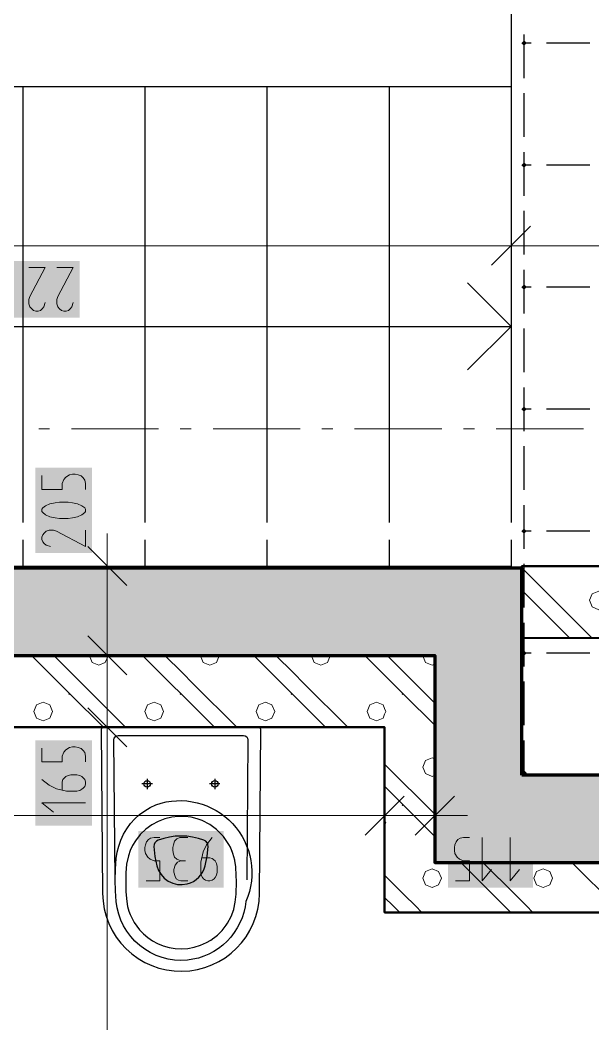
# Model space of a CAD drawing. Header units: millimetres. Extents: x 0 to 594, y 0 to 420.
# Drawn here: x 517.48 to 530.95, y 223.08 to 246.69 of the extents above; entities that cross this region are included whole.
import ezdxf

# ---------------------------------------------------------------- set-up
doc = ezdxf.new("R2010")
doc.units = ezdxf.units.MM
doc.header["$LTSCALE"] = 8
for name, color, linetype in [('PDF_Dokresleni pod rovinou rezu', 7, 'Continuous'), ('PDF_Instalacni prizdivky', 7, 'Continuous'), ('PDF_Koty delkove', 7, 'Continuous'), ('PDF_Osy hlavni', 7, 'Continuous'), ('PDF_Sanita', 7, 'Continuous'), ('PDF_Schody 2D', 7, 'Continuous'), ('PDF_Steny obvodove nosne', 7, 'Continuous')]:
    doc.layers.add(name, color=color, linetype=linetype)

msp = doc.modelspace()

# ---------------------------------------------------------------- linework, layer by layer
at = {"layer": 'PDF_Dokresleni pod rovinou rezu', "lineweight": 25}
for points in [[(529.332, 245.329), (529.332, 246.354)], [(529.497, 246.152), (529.332, 246.152)], [(530.881, 246.152), (529.856, 246.152)], [(529.332, 243.945), (529.332, 244.97)], [(529.332, 242.562), (529.332, 243.587)], [(529.497, 243.282), (529.332, 243.282)], [(530.881, 243.282), (529.856, 243.282)], [(529.332, 241.178), (529.332, 242.203)], [(529.332, 239.794), (529.332, 240.819)], [(529.497, 240.412), (529.332, 240.412)], [(530.881, 240.412), (529.856, 240.412)], [(529.332, 238.41), (529.332, 239.435)], [(529.332, 237.027), (529.332, 238.052)], [(529.497, 237.542), (529.332, 237.542)], [(530.881, 237.542), (529.856, 237.542)], [(529.332, 235.643), (529.332, 236.668)], [(529.332, 234.259), (529.332, 235.284)], [(529.497, 234.672), (529.332, 234.672)], [(530.881, 234.672), (529.856, 234.672)], [(529.332, 232.876), (529.332, 233.901)], [(529.332, 231.492), (529.332, 232.517)], [(529.497, 231.802), (529.332, 231.802)], [(530.881, 231.802), (529.856, 231.802)], [(529.332, 230.108), (529.332, 231.133)], [(529.332, 228.983), (529.332, 229.749)]]:
    msp.add_lwpolyline(points, dxfattribs=at)
at = {"layer": 'PDF_Dokresleni pod rovinou rezu', "lineweight": 25, "transparency": 33554559}
for points in [[(529.396, 246.152), (529.332, 246.088), (529.332, 246.216), (529.268, 246.152)], [(529.396, 243.282), (529.332, 243.218), (529.332, 243.346), (529.268, 243.282)], [(529.396, 240.412), (529.332, 240.348), (529.332, 240.476), (529.268, 240.412)], [(529.396, 237.542), (529.332, 237.478), (529.332, 237.606), (529.268, 237.542)], [(529.396, 234.672), (529.332, 234.608), (529.332, 234.736), (529.268, 234.672)], [(529.396, 231.802), (529.332, 231.738), (529.332, 231.866), (529.268, 231.802)], [(529.332, 228.919), (529.268, 228.983), (529.396, 228.983), (529.332, 229.047)]]:
    msp.add_solid(points, dxfattribs=at)
at = {"layer": 'PDF_Instalacni prizdivky', "lineweight": 50}
msp.add_lwpolyline([(540.658, 233.848), (540.607, 233.848), (529.332, 233.852), (529.281, 233.852), (529.281, 233.8), (529.281, 233.8), (529.281, 232.16), (540.658, 232.157)], close=True, dxfattribs=at)
at = {"layer": 'PDF_Instalacni prizdivky', "lineweight": 9}
for points in [[(530.927, 232.16), (529.389, 233.698), (529.281, 233.806)], [(530.404, 232.16), (529.281, 233.283)], [(518.411, 231.084), (517.745, 231.75)], [(519.959, 230.059), (518.934, 231.084), (518.672, 231.346), (518.267, 231.75)], [(519.112, 231.75), (519.106, 231.738), (519.171, 231.582), (519.326, 231.518), (519.481, 231.582), (519.545, 231.738), (519.54, 231.75)], [(521.025, 231.084), (520.358, 231.75)], [(522.572, 230.059), (521.547, 231.084), (521.286, 231.346), (520.881, 231.75)], [(521.725, 231.75), (521.72, 231.738), (521.784, 231.582), (521.94, 231.518), (522.095, 231.582), (522.159, 231.738), (522.154, 231.75)], [(523.638, 231.084), (522.972, 231.75)], [(525.186, 230.059), (524.161, 231.084), (523.9, 231.346), (523.495, 231.75)], [(524.339, 231.75), (524.334, 231.738), (524.398, 231.582), (524.553, 231.518), (524.709, 231.582), (524.773, 231.738), (524.767, 231.75)], [(526.252, 231.084), (526.052, 231.284), (525.586, 231.75)], [(527.231, 230.628), (526.775, 231.084), (526.514, 231.346), (526.109, 231.75)], [(526.953, 231.75), (526.947, 231.738), (527.012, 231.582), (527.167, 231.518), (527.231, 231.545)], [(518.672, 230.823), (518.411, 231.084)], [(521.286, 230.823), (521.025, 231.084)], [(523.9, 230.823), (523.638, 231.084)], [(526.514, 230.823), (526.252, 231.084)], [(519.436, 230.059), (518.672, 230.823)], [(522.05, 230.059), (521.286, 230.823)], [(524.663, 230.059), (523.9, 230.823)], [(527.231, 230.105), (526.514, 230.823)], [(520.633, 230.65), (520.477, 230.586), (520.413, 230.431), (520.477, 230.276), (520.633, 230.211), (520.788, 230.276), (520.852, 230.431), (520.788, 230.586)], [(520.788, 230.586), (520.633, 230.65)], [(526.052, 230.497), (526.015, 230.586), (525.86, 230.65), (525.705, 230.586), (525.641, 230.431), (525.705, 230.276), (525.86, 230.211), (526.015, 230.276), (526.052, 230.365)], [(526.052, 230.365), (526.08, 230.431), (526.052, 230.497)], [(527.231, 229.317), (527.167, 229.343), (527.012, 229.279), (526.947, 229.124), (527.012, 228.969), (527.167, 228.904), (527.231, 228.931)], [(527.231, 228.014), (526.775, 228.47), (526.514, 228.732), (526.052, 229.193)], [(526.252, 228.47), (526.052, 228.67)], [(526.514, 228.209), (526.252, 228.47)], [(527.231, 227.492), (526.514, 228.209)], [(526.052, 227.751), (526.08, 227.817), (526.052, 227.883)], [(529.02, 225.703), (528.866, 225.857), (527.841, 226.882)], [(529.542, 225.703), (529.389, 225.857), (529.127, 226.118), (528.364, 226.882)], [(531.633, 225.703), (531.48, 225.857), (530.455, 226.882)], [(526.929, 225.703), (526.775, 225.857), (526.514, 226.118), (526.052, 226.579)], [(526.406, 225.703), (526.252, 225.857), (526.052, 226.057)]]:
    msp.add_lwpolyline(points, dxfattribs=at)
for points in [[(531.088, 233.264), (530.932, 233.2), (530.868, 233.045), (530.932, 232.889), (531.088, 232.825), (531.243, 232.889), (531.307, 233.045), (531.243, 233.2)], [(518.019, 230.65), (517.864, 230.586), (517.799, 230.431), (517.864, 230.276), (518.019, 230.211), (518.174, 230.276), (518.238, 230.431), (518.174, 230.586)], [(523.246, 230.65), (523.091, 230.586), (523.027, 230.431), (523.091, 230.276), (523.246, 230.211), (523.402, 230.276), (523.466, 230.431), (523.402, 230.586)], [(527.167, 226.73), (527.012, 226.665), (526.947, 226.51), (527.012, 226.355), (527.167, 226.291), (527.322, 226.355), (527.387, 226.51), (527.322, 226.665)], [(529.781, 226.73), (529.625, 226.665), (529.561, 226.51), (529.625, 226.355), (529.781, 226.291), (529.936, 226.355), (530, 226.51), (529.936, 226.665)]]:
    msp.add_lwpolyline(points, close=True, dxfattribs=at)
at = {"layer": 'PDF_Instalacni prizdivky', "lineweight": 50}
for points in [[(527.231, 226.882), (527.231, 231.75), (526.052, 231.75), (516.469, 231.75), (516.469, 230.059), (526.052, 230.059), (526.052, 226.882)], [(526.052, 226.882), (526.052, 225.703), (541.427, 225.703), (541.478, 225.703), (541.478, 226.882), (529.281, 226.882), (527.231, 226.882)]]:
    msp.add_lwpolyline(points, dxfattribs=at)
at = {"layer": 'PDF_Instalacni prizdivky', "lineweight": 9, "transparency": 33554559}
for points in [[(518.633, 230.818), (518.61, 230.841), (518.656, 230.841), (518.633, 230.864)], [(521.247, 230.818), (521.224, 230.841), (521.27, 230.841), (521.247, 230.864)], [(523.861, 230.818), (523.838, 230.841), (523.884, 230.841), (523.861, 230.864)], [(526.474, 230.818), (526.451, 230.841), (526.497, 230.841), (526.474, 230.864)], [(526.474, 228.204), (526.451, 228.227), (526.497, 228.227), (526.474, 228.25)]]:
    msp.add_solid(points, dxfattribs=at)
at = {"layer": 'PDF_Koty delkove', "lineweight": 18}
for points in [[(529.025, 242.154), (529.025, 241.385), (529.025, 240.617)], [(529.486, 241.847), (528.564, 240.924)], [(540.607, 241.385), (529.025, 241.385), (506.065, 241.385), (497.455, 241.385), (487.816, 241.385), (487.799, 241.385), (482.899, 241.385), (476.75, 241.385), (466.5, 241.385), (465.014, 241.385), (430.523, 241.385), (424.476, 241.385), (412.176, 241.385), (400.747, 241.385)], [(517.681, 240.873), (518.065, 240.873), (517.709, 240.189), (517.681, 240.121), (517.681, 240.018), (517.709, 239.95), (517.75, 239.899), (517.791, 239.864), (517.846, 239.848), (517.9, 239.848), (517.955, 239.864), (517.996, 239.899), (518.037, 239.95), (518.065, 240.052)], [(518.339, 240.873), (518.722, 240.873), (518.366, 240.189), (518.339, 240.121), (518.339, 240.018), (518.366, 239.95), (518.407, 239.899), (518.448, 239.864), (518.503, 239.848), (518.557, 239.848), (518.612, 239.864), (518.653, 239.899), (518.694, 239.95), (518.722, 240.052)], [(517.991, 235.983), (517.991, 235.655), (518.469, 235.655), (518.469, 235.792), (518.504, 235.887), (518.555, 235.942), (518.64, 235.997), (518.708, 236.011), (518.776, 236.011), (518.845, 235.997), (518.913, 235.97), (518.964, 235.928), (518.999, 235.874), (519.016, 235.792), (519.016, 235.655)], [(518.605, 235.354), (518.4, 235.354), (518.299, 235.34), (518.179, 235.312), (518.076, 235.271), (518.008, 235.217), (517.991, 235.189), (517.991, 235.135), (518.008, 235.107), (518.076, 235.053), (518.179, 235.012), (518.299, 234.984), (518.4, 234.97), (518.605, 234.97), (518.708, 234.984), (518.828, 235.012), (518.93, 235.053), (518.999, 235.107), (519.016, 235.135), (519.016, 235.189), (518.999, 235.217), (518.93, 235.271), (518.828, 235.312)], [(518.828, 235.312), (518.708, 235.34), (518.605, 235.354)], [(519.016, 234.696), (519.016, 234.313), (518.333, 234.669), (518.264, 234.696), (518.161, 234.696), (518.094, 234.669), (518.043, 234.628), (518.008, 234.587), (517.991, 234.532), (517.991, 234.478), (518.008, 234.423), (518.043, 234.382), (518.094, 234.341), (518.195, 234.313)], [(519.529, 233.852), (519.529, 234.62)], [(519.99, 233.39), (519.068, 234.313)], [(520.298, 233.852), (519.529, 233.852), (518.76, 233.852)], [(519.529, 152.109), (519.529, 182.523), (519.529, 204.332), (519.529, 205.818), (519.529, 206.843), (519.529, 230.059), (519.529, 231.75), (519.529, 233.852)], [(519.99, 231.289), (519.068, 232.212)], [(520.298, 231.75), (519.529, 231.75), (518.76, 231.75)], [(519.99, 229.598), (519.068, 230.52)], [(520.298, 230.059), (519.529, 230.059), (518.76, 230.059)], [(517.991, 229.571), (517.991, 229.243), (518.469, 229.243), (518.469, 229.38), (518.504, 229.475), (518.555, 229.53), (518.64, 229.584), (518.708, 229.598), (518.776, 229.598), (518.845, 229.584), (518.913, 229.557), (518.964, 229.516), (518.999, 229.462), (519.016, 229.38), (519.016, 229.243)], [(518.161, 228.695), (517.991, 228.832)], [(518.469, 228.586), (518.469, 228.777), (518.486, 228.832), (518.52, 228.873), (518.555, 228.9), (518.605, 228.927), (518.674, 228.941), (518.81, 228.941), (518.879, 228.927), (518.93, 228.9), (518.964, 228.873), (518.999, 228.832), (519.016, 228.777), (519.016, 228.723), (518.999, 228.668), (518.964, 228.627), (518.93, 228.6), (518.879, 228.572), (518.81, 228.558), (518.571, 228.558), (518.333, 228.613), (518.161, 228.695)], [(526.052, 228.75), (526.052, 227.981), (526.052, 227.212)], [(527.231, 228.75), (527.231, 227.981), (527.231, 227.212)], [(526.514, 228.442), (525.591, 227.52)], [(527.692, 228.442), (526.77, 227.52)], [(519.016, 228.284), (517.991, 228.284), (518.264, 228.066)], [(527.231, 227.981), (526.227, 227.981), (526.052, 227.981), (523.715, 227.981), (516.469, 227.981), (514.88, 227.981), (507.192, 227.981), (505.604, 227.981), (491.818, 227.981)], [(527.231, 227.981), (528, 227.981)], [(520.439, 226.444), (520.767, 226.444), (520.767, 226.921), (520.63, 226.921), (520.535, 226.956), (520.48, 227.007), (520.425, 227.092), (520.412, 227.16), (520.412, 227.229), (520.425, 227.297), (520.453, 227.365), (520.494, 227.416), (520.548, 227.451), (520.63, 227.469), (520.767, 227.469)], [(521.424, 227.469), (521.233, 227.469), (521.165, 227.434), (521.11, 227.382), (521.083, 227.297), (521.069, 227.229), (521.069, 227.16), (521.083, 227.075), (521.11, 227.007), (521.165, 226.956), (521.26, 226.921)], [(521.999, 227.469), (521.862, 227.297), (521.78, 227.126), (521.726, 226.887), (521.726, 226.648), (521.74, 226.58), (521.767, 226.529), (521.794, 226.495), (521.835, 226.46), (521.89, 226.444)], [(527.719, 226.444), (528.048, 226.444), (528.048, 226.921), (527.91, 226.921), (527.815, 226.956), (527.76, 227.007), (527.706, 227.092), (527.692, 227.16), (527.692, 227.229), (527.706, 227.297), (527.733, 227.365), (527.774, 227.416), (527.828, 227.451), (527.91, 227.469), (528.048, 227.469)], [(528.349, 227.469), (528.349, 226.444), (528.568, 226.716)], [(529.006, 227.469), (529.006, 226.444), (529.225, 226.716)], [(521.424, 226.444), (521.26, 226.444), (521.205, 226.46), (521.151, 226.495), (521.123, 226.546), (521.096, 226.648), (521.096, 226.716), (521.123, 226.819), (521.178, 226.887), (521.26, 226.921), (521.369, 226.921)], [(521.89, 226.444), (521.944, 226.444), (521.999, 226.46), (522.04, 226.495), (522.067, 226.529), (522.095, 226.58), (522.109, 226.648), (522.109, 226.785), (522.095, 226.853), (522.067, 226.921), (521.999, 226.972), (521.944, 226.99), (521.753, 226.99)]]:
    msp.add_lwpolyline(points, dxfattribs=at)
at = {"layer": 'PDF_Koty delkove', "color": 7, "lineweight": 18, "true_color": 0xffffff, "transparency": 33554559}
for points in [[(518.876, 241.027), (516.214, 241.027), (518.876, 239.694), (516.214, 239.694)], [(519.17, 234.159), (519.17, 236.164), (517.838, 234.159), (517.838, 236.164)], [(519.17, 227.747), (519.17, 229.752), (517.838, 227.747), (517.838, 229.752)], [(522.263, 227.622), (520.258, 227.622), (522.263, 226.29), (520.258, 226.29)], [(529.543, 227.622), (527.539, 227.622), (529.543, 226.29), (527.539, 226.29)]]:
    msp.add_solid(points, dxfattribs=at)
at = {"layer": 'PDF_Osy hlavni', "lineweight": 18}
for points in [[(518.171, 237.08), (517.915, 237.08)], [(520.733, 237.08), (518.683, 237.08)], [(521.502, 237.08), (521.246, 237.08)], [(524.064, 237.08), (522.015, 237.08)], [(524.833, 237.08), (524.577, 237.08)], [(527.396, 237.08), (525.346, 237.08)], [(528.164, 237.08), (527.908, 237.08)], [(530.727, 237.08), (528.677, 237.08)]]:
    msp.add_lwpolyline(points, dxfattribs=at)
at = {"layer": 'PDF_Sanita', "lineweight": 25}
for points in [[(523.108, 226.15), (523.139, 230.009), (523.139, 230.009), (523.124, 230.045), (523.087, 230.06), (519.433, 230.058), (519.433, 230.058), (519.397, 230.042), (519.382, 230.006), (519.419, 226.148), (519.429, 225.966), (519.457, 225.788), (519.502, 225.613), (519.565, 225.443), (519.644, 225.281), (519.738, 225.126), (519.848, 224.982), (519.971, 224.848), (520.107, 224.728), (520.253, 224.621), (520.41, 224.529), (520.574, 224.453), (520.744, 224.394), (520.92, 224.352), (521.099, 224.327), (521.281, 224.32, 0.409107)], [(522.787, 225.961), (522.769, 225.832), (522.74, 225.703), (522.7, 225.578), (522.649, 225.456), (522.587, 225.339), (522.516, 225.228), (522.436, 225.124), (522.347, 225.026), (522.249, 224.937), (522.145, 224.856), (522.034, 224.785), (521.917, 224.723), (521.796, 224.672), (521.67, 224.632), (521.542, 224.602), (521.411, 224.584), (521.261, 224.577), (521.111, 224.584), (520.962, 224.606), (520.817, 224.643), (520.676, 224.694), (520.54, 224.758), (520.411, 224.836), (520.29, 224.926), (520.179, 225.027), (520.078, 225.139), (519.988, 225.26), (519.911, 225.388), (519.848, 225.524), (519.797, 225.665), (519.761, 225.811), (519.74, 225.958), (519.721, 226.213), (519.715, 226.466), (519.721, 226.719), (519.739, 226.973), (519.76, 227.12), (519.796, 227.266), (519.846, 227.407), (519.91, 227.543), (519.987, 227.672), (520.076, 227.793), (520.177, 227.904), (520.288, 228.006), (520.409, 228.096), (520.538, 228.174), (520.673, 228.238, -0.655074)]]:
    msp.add_lwpolyline(points, format="xyb", close=True, dxfattribs=at)
for points in [[(520.466, 230.058), (520.492, 230.058)], [(522.029, 230.06), (522.055, 230.06)], [(519.715, 226.465), (519.684, 229.76), (519.691, 229.799), (519.713, 229.833), (519.746, 229.855), (519.786, 229.863), (519.786, 229.863), (522.734, 229.865), (522.735, 229.865), (522.774, 229.857), (522.808, 229.835), (522.83, 229.801), (522.837, 229.762), (522.811, 226.468)], [(520.467, 228.849), (520.467, 228.603)], [(522.056, 228.85), (522.056, 228.604)], [(520.59, 228.726), (520.344, 228.726)], [(522.179, 228.727), (521.933, 228.727)], [(522.004, 225.081), (522.056, 225.119), (522.119, 225.171), (522.228, 225.28), (522.324, 225.402), (522.357, 225.452), (522.441, 225.608), (522.502, 225.774), (522.504, 225.78), (522.539, 225.942), (522.557, 226.132), (522.557, 226.132), (522.558, 226.151), (522.564, 226.418), (522.551, 226.761), (522.55, 226.773), (522.529, 226.924), (522.527, 226.937), (522.485, 227.09), (522.424, 227.236), (522.391, 227.301), (522.262, 227.49), (522.101, 227.654), (521.938, 227.772), (521.759, 227.864), (521.644, 227.906), (521.498, 227.941), (521.349, 227.96), (521.199, 227.961), (521.05, 227.945), (520.883, 227.906), (520.723, 227.845), (520.572, 227.763), (520.434, 227.662), (520.302, 227.535), (520.19, 227.39), (520.19, 227.39), (520.122, 227.277)], [(521.801, 227.404), (521.67, 227.446), (521.536, 227.477), (521.4, 227.495), (521.262, 227.501), (521.125, 227.495), (520.989, 227.476), (520.855, 227.446), (520.724, 227.403), (520.682, 227.379), (520.649, 227.344), (520.629, 227.299), (520.624, 227.251), (520.648, 227.023), (520.694, 226.799), (520.693, 226.8), (520.732, 226.692), (520.792, 226.594), (520.869, 226.508), (520.962, 226.44)], [(520.962, 226.44), (521.066, 226.391), (521.178, 226.363), (521.293, 226.358), (521.407, 226.375), (521.482, 226.4), (521.553, 226.434), (521.619, 226.478), (521.678, 226.53), (521.73, 226.589), (521.774, 226.655), (521.808, 226.726), (521.832, 226.801), (521.832, 226.8), (521.877, 227.024), (521.901, 227.252), (521.895, 227.3), (521.876, 227.344), (521.843, 227.38), (521.801, 227.404)], [(520.122, 227.277), (520.066, 227.157), (520.025, 227.038), (519.983, 226.843), (519.967, 226.635), (519.967, 226.635), (519.962, 226.404), (519.967, 226.191), (519.984, 225.962), (520.005, 225.846), (520.037, 225.732), (520.038, 225.732), (520.067, 225.652), (520.067, 225.652), (520.161, 225.465), (520.284, 225.296), (520.377, 225.199), (520.48, 225.112), (520.591, 225.036), (520.709, 224.972), (520.842, 224.918), (520.98, 224.879), (521.121, 224.855), (521.264, 224.847), (521.419, 224.857), (521.572, 224.885), (521.721, 224.931), (521.862, 224.994), (521.862, 224.994), (521.96, 225.051), (521.992, 225.073), (522.004, 225.081)], [(522.467, 227.137), (522.459, 227.159)]]:
    msp.add_lwpolyline(points, dxfattribs=at)
for centre in [(520.467, 228.726), (522.056, 228.727)]:
    msp.add_circle(centre, 0.0769, dxfattribs=at)
at = {"layer": 'PDF_Schody 2D', "lineweight": 25}
for points in [[(529.025, 257.426), (529.025, 234.877)], [(506.065, 245.127), (529.025, 245.127)], [(517.545, 245.127), (517.545, 234.877)], [(520.415, 245.127), (520.415, 234.877)], [(523.285, 245.127), (523.285, 234.877)], [(526.155, 245.127), (526.155, 234.877)], [(506.065, 239.489), (529.025, 239.489), (528, 240.514)], [(529.025, 239.489), (528, 238.464)], [(517.545, 234.467), (517.545, 233.852)], [(520.415, 234.467), (520.415, 233.852)], [(523.285, 234.467), (523.285, 233.852)], [(526.155, 234.467), (526.155, 233.852)], [(529.025, 234.467), (529.025, 233.852)], [(506.065, 233.852), (529.025, 233.852)]]:
    msp.add_lwpolyline(points, dxfattribs=at)
at = {"layer": 'PDF_Steny obvodove nosne', "lineweight": 70}
for points in [[(529.281, 228.932), (529.281, 231.75), (529.281, 232.16), (529.281, 233.8), (529.281, 233.8), (502.58, 233.8), (502.58, 231.75), (505.604, 231.75), (507.192, 231.75), (514.88, 231.75), (516.469, 231.75), (526.052, 231.75), (527.231, 231.75), (527.231, 226.882), (529.281, 226.882)], [(541.478, 228.932), (529.281, 228.932)], [(529.281, 226.882), (541.478, 226.882)]]:
    msp.add_lwpolyline(points, dxfattribs=at)
at = {"layer": 'PDF_Steny obvodove nosne', "color": 9, "lineweight": 9, "true_color": 0xc0c0c0, "transparency": 33554559}
for points in [[(529.281, 233.8), (502.58, 233.8), (529.281, 231.75), (502.58, 231.75)], [(529.281, 226.882), (529.281, 231.75), (527.231, 226.882), (527.231, 231.75)], [(541.478, 228.932), (529.281, 228.932), (541.478, 226.882), (529.281, 226.882)]]:
    msp.add_solid(points, dxfattribs=at)

doc.saveas('drawing.dxf')
